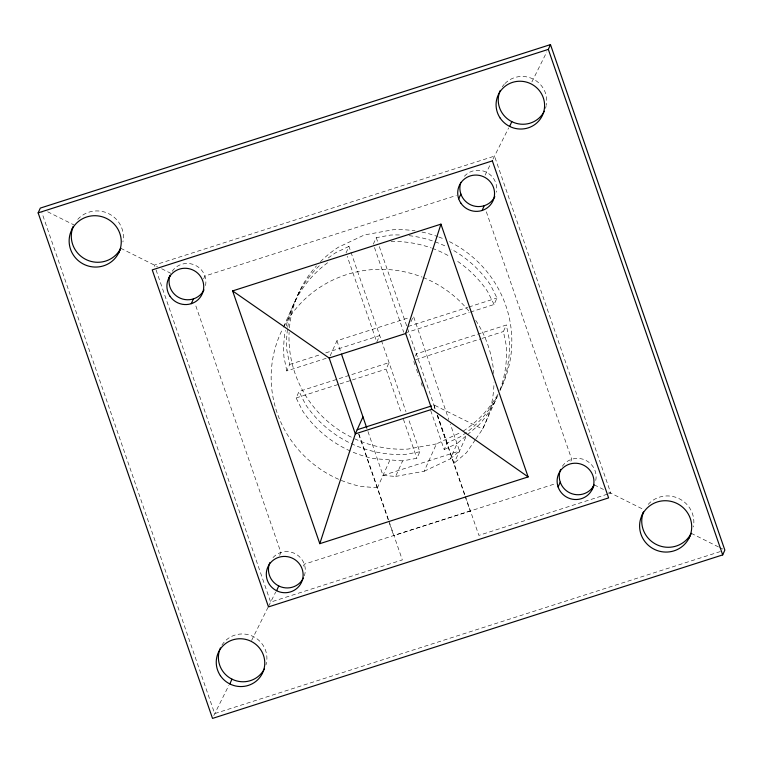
<?xml version="1.0" encoding="UTF-8"?>
<svg xmlns="http://www.w3.org/2000/svg" width="763" height="763" viewBox="0 0 763 763"><rect width="100%" height="100%" fill="white"/><g stroke="black" fill="none" stroke-linecap="round" stroke-linejoin="round"><path stroke-width="0.57" stroke-dasharray="3.81 2.86" d="M203.607 278.915L204.904 276.044L456.322 195.462M283.502 326.984L295.071 301.251M297.99 294.747L300.374 289.444M326.173 358.305L286.802 370.923L289.721 364.428L286.859 350.331A111.827 109.386 24.2 0 1 287.565 328.51M346.04 252.906L348.958 246.411L405.964 411.667M350.236 450.99A111.827 109.386 24.2 0 1 302.587 410.904L296.13 397.962L299.048 391.467L389.044 362.625L386.126 369.12L401.5 413.708M373.326 244.16L376.245 237.665L390.503 235.071A111.827 109.386 24.2 0 1 400.976 235.023M330.141 355.882L336.931 340.765L408.958 317.685M279.62 555.388L280.908 552.517L195.366 304.513M213.812 715.532L228.824 685.422M251.618 640.405L268.023 607.338M411.028 321.643L413.46 316.244L448.787 419.555M303.436 566.117L304.294 564.2L555.76 483.608M485.106 175.137L490.962 163.168M531.887 81.937L546.804 51.903M415.358 356.044L416.331 353.879L506.327 325.028L509.198 339.125A111.827 109.386 24.2 0 1 499.603 391.505M377.294 488.11L389.979 459.889M367.966 431.515L382.988 475.435L395.635 476.436L402.626 460.89L416.884 458.296L419.803 451.791L408.272 418.353M495.139 401.204L482.617 429.083L433.851 404.895L434.853 408.606M470.456 312.067L494.081 304.494L496.999 297.99L490.542 285.047A111.827 109.386 24.2 0 0 451.219 249.129M470.428 510.952L393.908 535.483M395.635 476.436L424.152 471.248L436.446 443.904L461.501 432.068M430.714 410.532L444.171 449.55L447.089 443.045L460.127 436.894A111.827 109.386 24.2 0 0 498.058 394.709M499.889 390.284A111.827 109.386 24.2 0 0 506.279 345.629L503.408 331.533L506.327 325.028M424.152 471.248L450.218 458.945L457.199 443.398L466.536 435.454L453.851 463.675M570.867 461.224L571.725 459.316L486.174 211.303M268.547 606.289L275.71 592.012M492.993 159.133L508.663 127.898M475.225 439.908L466.508 452.688L454.004 463.332M475.902 438.916L482.617 429.083A111.827 109.386 24.2 0 0 493.985 382.673M467.423 434.691L479.03 424.81A111.827 109.386 24.2 0 0 497.657 395.835M450.218 458.945L459.545 451L450.332 424.047M348.958 246.411L335.93 252.563A111.827 109.386 24.2 0 0 326.612 259.296M444.171 449.55L457.199 443.398M289.721 364.428L320.098 354.69M325.725 352.887L379.716 335.577L376.798 342.082L347.194 256.254M408.129 326.478L467.757 307.365M468.883 307.003L496.999 297.99M405.21 332.973L469.331 312.42M296.13 397.962L338.877 384.266M340.002 383.903L351.247 380.298M352.372 379.936L386.126 369.12M415.663 359.65L480.909 338.743M482.035 338.381L503.408 331.533M607.377 494.195L478.859 535.378L465.468 496.56M608.502 493.833L610.762 493.108L494.51 156.1L154.393 265.104L155.166 267.346M720.32 551.563L214.67 713.615L41.86 212.6M382.988 475.435L459.545 451M436.446 443.904L407.928 449.083A111.827 109.386 24.2 0 1 353.422 438.21M419.803 451.791L405.544 454.386A111.827 109.386 24.2 0 1 305.505 404.409L299.048 391.467M402.626 460.89L373.593 458.601A111.827 109.386 24.2 0 1 351.304 451.467M377.447 487.767L361.071 486.479A111.827 109.386 24.2 0 1 282.539 329.13M47.659 211.78L73.954 224.913M120.745 248.29L157.493 266.649M161.632 268.719L170.931 273.364M594.224 484.848L603.523 489.493M608.693 492.078L643.362 509.398M691.202 533.299L718.536 546.957M719.595 547.481L722.742 549.064M494.081 304.494L487.624 291.552A111.827 109.386 24.2 0 0 455.339 259.849M376.245 237.665L377.79 242.119M379.325 246.583L407.003 326.831M407.394 327.966L435.559 409.607M437.485 415.186L447.089 443.045M433.851 404.895L435.396 409.388M437.333 415.015L465.087 495.454M437.18 415.349L464.925 495.788M465.306 496.904L470.275 511.296M374.48 247.508L403.703 332.22M413.794 361.49L414.948 364.838M416.493 369.292L418.792 375.978M421.1 382.664L422.645 387.127M403.427 419.278L416.884 458.296M358.868 433.909L388.548 519.946M388.93 521.053L402.33 559.908L270.646 602.112L155.557 268.471M358.715 434.252L389.159 522.512M389.54 523.618L393.756 535.826M336.931 340.765L341.137 353.078M286.802 370.923L283.931 356.826A111.827 109.386 24.2 0 1 285.352 330.484M221.89 645.174A24.349 23.815 24.2 0 1 252.381 636.123A24.349 23.815 24.2 0 1 265.963 664.878M283.626 327.022A111.827 109.386 24.2 0 1 422.034 277.074M423.131 277.513A111.827 109.386 24.2 0 1 469.588 311.943M475.731 320.384A111.827 109.386 24.2 0 1 493.747 373.508M497.638 394.633A111.827 109.386 24.2 0 1 462.502 431.591M351.333 437.189A111.827 109.386 24.2 0 1 289.11 332.391M289.435 327.785A111.827 109.386 24.2 0 1 316.483 265.848M320.412 261.699A111.827 109.386 24.2 0 1 338.314 247.26L364.371 234.956L392.888 229.768A111.827 109.386 24.2 0 1 415.043 230.827M421.92 232.057A111.827 109.386 24.2 0 1 437.666 236.568M438.773 236.978A111.827 109.386 24.2 0 1 444.209 239.191M449.483 241.661A111.827 109.386 24.2 0 1 500.442 389.407M286.268 325.935A111.827 109.386 24.2 0 1 328.271 262.291M391.057 241.451A111.827 109.386 24.2 0 1 431.257 247.965M432.363 248.366A111.827 109.386 24.2 0 1 450.332 256.778M287.727 327.375A111.827 109.386 24.2 0 1 321.357 263.817M409.168 235.672A111.827 109.386 24.2 0 1 447.099 246.964M562.341 466.279A18.484 18.083 24.2 0 1 595.14 482.664M502.292 86.782A24.349 23.815 24.2 0 1 504.219 84.321M504.925 83.568A24.349 23.815 24.2 0 1 533.652 79.304A24.349 23.815 24.2 0 1 546.298 105.351M546.07 106.362A24.349 23.815 24.2 0 1 545.488 108.356M77.721 219.391A26.152 25.58 24.2 0 1 108.823 213.735A26.152 25.58 24.2 0 1 122.919 241.976M648.178 504.4A26.152 25.58 24.2 0 1 679.28 498.744A26.152 25.58 24.2 0 1 693.376 526.985M272.992 557.619A18.484 18.083 24.2 0 1 304.323 575.865M172.133 271.323A18.484 18.083 24.2 0 1 204.923 287.708M464.409 176.263A18.484 18.083 24.2 0 1 496.36 192.219"/><path stroke-width="1.14" d="M319.802 543.676L232.62 290.913L440.938 224.15L528.12 476.913L319.802 543.676L355.32 433.87L362.959 416.875M528.12 476.913L431.848 409.34L405.697 333.517L440.938 224.15M38.15 212.887L40.305 208.099L550.476 44.597L724.85 550.113L722.695 554.901L212.524 718.403L38.15 212.887L548.33 49.385L550.476 44.597M71.798 229.701L73.095 226.83M118.589 253.078A26.152 25.58 24.2 0 0 93.439 215.738A26.152 25.58 24.2 0 0 73.563 255.347A26.152 25.58 24.2 0 0 118.589 253.078L120.745 248.29A26.152 25.58 24.2 0 1 86.896 259.954A26.152 25.58 24.2 0 1 73.048 226.945M168.776 278.152L170.073 275.281M191.275 303.684L193.43 298.896M229.825 683.944L231.971 679.156M276.607 590.734L278.753 585.946M458.706 198.8L460.852 194.012M509.655 126.42L511.811 121.632M482.092 210.483L484.238 205.695M558.096 486.956L560.252 482.168M592.069 489.636A18.484 18.083 24.2 0 0 574.291 463.246A18.484 18.083 24.2 0 0 560.233 491.238A18.484 18.083 24.2 0 0 592.069 489.636L593.786 485.802M642.255 514.71L643.114 512.793M689.046 538.087A26.152 25.58 24.2 0 0 663.896 500.757A26.152 25.58 24.2 0 0 644.02 540.357A26.152 25.58 24.2 0 0 689.046 538.087L690.773 534.262M232.62 290.913L329.168 358.038L405.697 333.517M357.17 429.76L431.438 405.964M431.848 409.34L355.32 433.87L329.168 358.038M548.33 49.385L722.695 554.901M341.519 354.194L366.812 428.138M264.437 668.75A24.349 23.815 24.2 0 1 232.448 679.385A24.349 23.815 24.2 0 1 220.431 647.911M691.202 533.299A26.152 25.58 24.2 0 1 657.353 544.963A26.152 25.58 24.2 0 1 643.495 511.954M594.224 484.848A18.484 18.083 24.2 0 1 570.114 493.012A18.484 18.083 24.2 0 1 560.652 469.388M544.277 111.226A24.349 23.815 24.2 0 1 512.288 121.87A24.349 23.815 24.2 0 1 500.27 90.396M204.007 289.892A18.484 18.083 24.2 0 1 180.459 298.295A18.484 18.083 24.2 0 1 170.015 275.548M303.407 578.049A18.484 18.083 24.2 0 1 279.296 586.213A18.484 18.083 24.2 0 1 269.835 562.598M494.825 196.692A18.484 18.083 24.2 0 1 471.267 205.094A18.484 18.083 24.2 0 1 460.833 182.338M492.354 160.888L152.238 269.892L268.49 606.9L608.607 497.896L492.354 160.888M220.364 675.646A24.349 23.815 24.2 0 0 262.291 673.538A24.349 23.815 24.2 0 0 238.867 638.774A24.349 23.815 24.2 0 0 220.364 675.646M500.194 118.131A24.349 23.815 24.2 0 0 542.121 116.014A24.349 23.815 24.2 0 0 518.706 81.26A24.349 23.815 24.2 0 0 500.194 118.131M269.425 584.439A18.484 18.083 24.2 0 0 301.251 582.837A18.484 18.083 24.2 0 0 283.474 556.446A18.484 18.083 24.2 0 0 269.425 584.439M460.833 203.082A18.484 18.083 24.2 0 0 492.669 201.48A18.484 18.083 24.2 0 0 474.891 175.089A18.484 18.083 24.2 0 0 460.833 203.082M170.025 296.282A18.484 18.083 24.2 0 0 201.852 294.68A18.484 18.083 24.2 0 0 184.074 268.29A18.484 18.083 24.2 0 0 170.025 296.282"/></g></svg>
